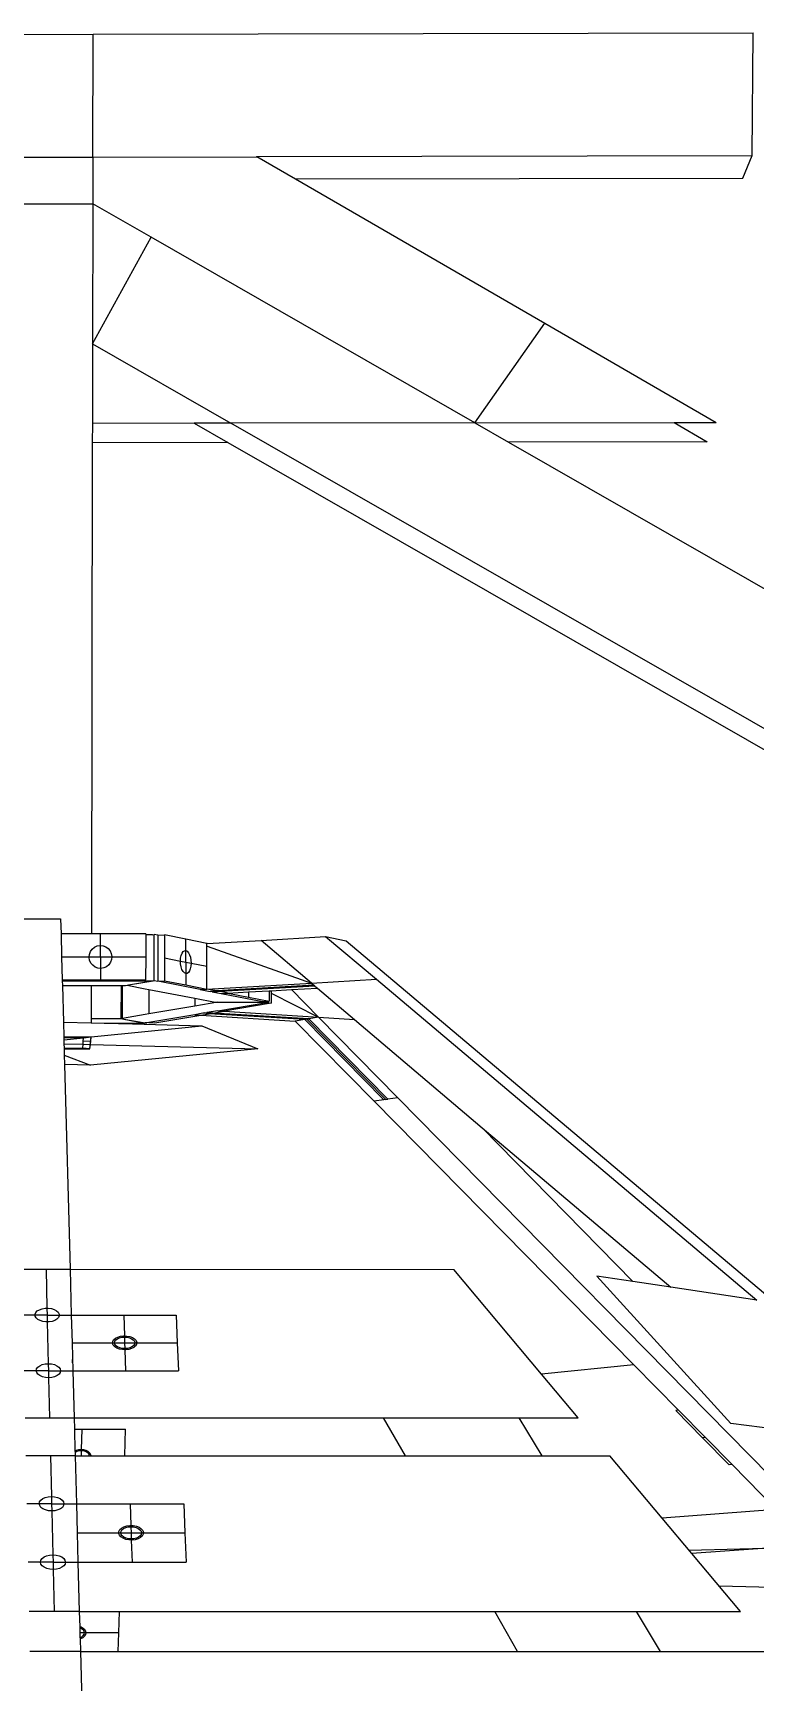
# Model space of a CAD drawing. Extents: x -61 to 68, y -78 to 75.
# Drawn here: x 3.47 to 21.84, y 33.08 to 75.04 of the extents above; entities that cross this region are included whole.
import ezdxf

# ---------------------------------------------------------------- set-up
doc = ezdxf.new("R2010")
doc.units = 0
doc.header["$MEASUREMENT"] = 0
doc.layers.get('0').update_dxf_attribs({"linetype": 'CONTINUOUS'})

msp = doc.modelspace()

# ---------------------------------------------------------------- linework, layer by layer
for p, q in [((1.949, 75.003), (4.999, 75.009)), ((4.993, 71.886), (4.999, 75.009)), ((4.999, 75.009), (21.788, 75.043)), ((21.761, 71.927), (21.788, 75.043)), ((1.947, 71.88), (4.993, 71.886)), ((4.993, 71.886), (4.991, 70.7)), ((4.993, 71.886), (9.152, 71.894)), ((9.152, 71.894), (9.162, 71.903)), ((9.152, 71.894), (9.162, 71.894)), ((9.162, 71.903), (21.761, 71.927)), ((9.162, 71.903), (10.152, 71.33)), ((21.527, 71.351), (21.761, 71.927)), ((10.152, 71.33), (21.527, 71.351)), ((10.152, 71.33), (16.494, 67.656)), ((1.946, 70.694), (4.991, 70.7)), ((4.991, 70.7), (4.984, 67.13)), ((6.48, 69.846), (4.991, 70.7)), ((4.984, 67.13), (6.48, 69.846)), ((14.709, 65.125), (6.48, 69.846)), ((14.709, 65.125), (16.494, 67.656)), ((16.494, 67.656), (20.846, 65.135)), ((4.984, 67.13), (4.98, 65.109)), ((4.984, 67.13), (8.501, 65.115)), ((4.98, 65.109), (4.979, 64.618)), ((7.573, 65.113), (4.98, 65.109)), ((8.501, 65.115), (7.573, 65.113)), ((7.573, 65.113), (8.428, 64.623)), ((14.709, 65.125), (8.501, 65.115)), ((53.904, 39.1), (8.501, 65.115)), ((14.709, 65.125), (19.777, 65.133)), ((14.709, 65.125), (15.563, 64.635)), ((19.777, 65.133), (20.846, 65.135)), ((19.777, 65.133), (20.623, 64.643)), ((8.428, 64.623), (4.979, 64.618)), ((8.428, 64.623), (53.285, 38.926)), ((20.623, 64.643), (15.563, 64.635)), ((15.563, 64.635), (52.838, 43.253)), ((4.979, 64.618), (4.954, 52.118)), ((3.005, 52.5), (4.173, 52.5)), ((4.173, 52.5), (4.183, 52.118)), ((4.954, 52.118), (4.183, 52.118)), ((4.183, 52.118), (4.199, 51.533)), ((5.187, 52.118), (4.954, 52.118)), ((5.186, 51.824), (5.187, 52.118)), ((6.338, 52.117), (5.187, 52.118)), ((6.338, 52.096), (6.337, 51.532)), ((6.338, 52.117), (6.338, 52.096)), ((6.513, 52.096), (6.338, 52.096)), ((6.513, 52.096), (6.553, 52.103)), ((6.55, 50.934), (6.553, 52.103)), ((6.646, 52.084), (6.553, 52.103)), ((6.646, 52.084), (6.643, 50.916)), ((6.646, 52.084), (6.815, 52.095)), ((6.815, 52.095), (6.814, 51.511)), ((7.358, 51.984), (6.815, 52.095)), ((9.273, 51.952), (10.915, 52.054)), ((10.915, 52.054), (11.44, 51.943)), ((10.915, 52.054), (12.206, 50.964)), ((4.905, 51.598), (4.932, 51.67)), ((4.932, 51.67), (4.975, 51.732)), ((4.975, 51.732), (5.034, 51.781)), ((5.034, 51.781), (5.102, 51.812)), ((5.102, 51.812), (5.176, 51.825)), ((5.176, 51.825), (5.186, 51.824)), ((5.186, 51.533), (5.186, 51.824)), ((5.186, 51.824), (5.251, 51.818)), ((5.251, 51.818), (5.321, 51.791)), ((5.321, 51.791), (5.382, 51.747)), ((5.382, 51.747), (5.43, 51.688)), ((5.43, 51.688), (5.461, 51.618)), ((5.461, 51.618), (5.473, 51.543)), ((7.239, 51.571), (7.261, 51.627)), ((7.261, 51.627), (7.289, 51.668)), ((7.289, 51.668), (7.322, 51.691)), ((7.322, 51.691), (7.357, 51.693)), ((7.356, 51.403), (7.357, 51.693)), ((7.357, 51.693), (7.358, 51.984)), ((7.357, 51.693), (7.392, 51.677)), ((7.896, 51.875), (7.358, 51.984)), ((7.392, 51.677), (7.424, 51.641)), ((7.424, 51.641), (7.452, 51.589)), ((7.894, 51.295), (7.896, 51.805)), ((7.899, 51.874), (7.896, 51.875)), ((7.896, 51.805), (7.896, 51.875)), ((7.898, 51.805), (10.555, 50.866)), ((7.899, 51.874), (9.273, 51.952)), ((10.555, 50.866), (9.273, 51.952)), ((11.44, 51.943), (22.378, 42.722)), ((4.199, 51.533), (4.899, 51.533)), ((4.199, 51.533), (4.214, 50.949)), ((4.898, 51.522), (4.899, 51.533)), ((4.91, 51.447), (4.898, 51.522)), ((4.899, 51.533), (4.905, 51.598)), ((4.899, 51.533), (5.186, 51.533)), ((4.941, 51.378), (4.91, 51.447)), ((4.989, 51.319), (4.941, 51.378)), ((5.05, 51.275), (4.989, 51.319)), ((5.12, 51.248), (5.05, 51.275)), ((5.185, 51.242), (5.12, 51.248)), ((5.185, 51.242), (5.184, 50.948)), ((5.186, 51.533), (5.185, 51.242)), ((5.195, 51.241), (5.185, 51.242)), ((5.186, 51.533), (5.472, 51.533)), ((5.269, 51.253), (5.195, 51.241)), ((5.338, 51.285), (5.269, 51.253)), ((5.396, 51.333), (5.338, 51.285)), ((5.439, 51.396), (5.396, 51.333)), ((5.466, 51.467), (5.439, 51.396)), ((5.472, 51.533), (5.466, 51.467)), ((5.473, 51.543), (5.472, 51.533)), ((5.472, 51.533), (6.337, 51.532)), ((6.337, 51.532), (6.335, 50.948)), ((6.814, 51.511), (6.812, 50.927)), ((6.814, 51.511), (7.221, 51.429)), ((7.221, 51.429), (7.226, 51.504)), ((7.221, 51.429), (7.356, 51.403)), ((7.225, 51.353), (7.221, 51.429)), ((7.238, 51.28), (7.225, 51.353)), ((7.226, 51.504), (7.239, 51.571)), ((7.26, 51.216), (7.238, 51.28)), ((7.288, 51.164), (7.26, 51.216)), ((7.356, 51.403), (7.355, 51.112)), ((7.356, 51.403), (7.491, 51.376)), ((7.472, 51.234), (7.451, 51.178)), ((7.452, 51.589), (7.473, 51.525)), ((7.486, 51.301), (7.472, 51.234)), ((7.473, 51.525), (7.487, 51.452)), ((7.491, 51.376), (7.486, 51.301)), ((7.487, 51.452), (7.491, 51.376)), ((7.491, 51.376), (7.894, 51.295)), ((7.892, 50.716), (7.894, 51.295)), ((4.214, 50.949), (5.184, 50.948)), ((4.214, 50.949), (4.215, 50.928)), ((4.215, 50.928), (6.33, 50.927)), ((4.215, 50.928), (4.218, 50.807)), ((4.218, 50.807), (4.951, 50.807)), ((4.218, 50.807), (4.243, 49.873)), ((4.951, 50.807), (4.95, 49.958)), ((4.951, 50.807), (5.718, 50.807)), ((5.184, 50.948), (6.335, 50.948)), ((5.716, 49.964), (5.718, 50.807)), ((5.718, 50.807), (5.749, 50.807)), ((5.747, 49.969), (5.749, 50.807)), ((5.749, 50.807), (5.827, 50.807)), ((5.827, 50.807), (5.864, 50.813)), ((5.864, 50.813), (5.899, 50.819)), ((5.864, 50.813), (6.326, 50.724)), ((5.899, 50.819), (6.526, 50.927)), ((5.899, 50.819), (6.51, 50.927)), ((6.33, 50.927), (6.335, 50.948)), ((6.33, 50.927), (6.51, 50.927)), ((6.51, 50.927), (6.55, 50.934)), ((6.51, 50.927), (6.526, 50.927)), ((6.55, 50.934), (6.643, 50.916)), ((6.643, 50.916), (6.812, 50.927)), ((7.724, 50.706), (6.643, 50.916)), ((6.812, 50.927), (7.354, 50.821)), ((7.32, 51.128), (7.288, 51.164)), ((7.355, 51.112), (7.32, 51.128)), ((7.355, 51.112), (7.354, 50.821)), ((7.354, 50.821), (7.892, 50.716)), ((7.39, 51.115), (7.355, 51.112)), ((7.423, 51.137), (7.39, 51.115)), ((7.451, 51.178), (7.423, 51.137)), ((7.894, 50.716), (10.555, 50.866)), ((10.618, 50.813), (8.147, 50.666)), ((10.631, 50.802), (8.192, 50.658)), ((10.643, 50.792), (8.236, 50.649)), ((10.555, 50.866), (12.206, 50.964)), ((10.555, 50.866), (10.618, 50.813)), ((10.618, 50.813), (10.631, 50.802)), ((10.631, 50.802), (10.643, 50.792)), ((10.643, 50.792), (10.704, 50.74)), ((12.206, 50.964), (21.887, 42.796)), ((6.326, 50.724), (6.417, 50.706)), ((6.417, 50.706), (6.415, 50.082)), ((6.417, 50.706), (7.584, 50.482)), ((7.584, 50.482), (7.583, 50.28)), ((8.175, 50.381), (7.583, 50.28)), ((7.584, 50.482), (8.108, 50.381)), ((7.724, 50.706), (7.892, 50.716)), ((7.724, 50.706), (7.98, 50.656)), ((7.894, 50.716), (7.892, 50.716)), ((8.147, 50.666), (7.894, 50.716)), ((8.147, 50.666), (7.98, 50.656)), ((8.024, 50.648), (7.98, 50.656)), ((8.192, 50.658), (8.024, 50.648)), ((8.024, 50.648), (8.069, 50.639)), ((8.236, 50.649), (8.069, 50.639)), ((8.069, 50.639), (8.258, 50.602)), ((8.108, 50.381), (8.175, 50.381)), ((8.192, 50.658), (8.147, 50.666)), ((8.173, 50.163), (9.369, 50.364)), ((8.175, 50.381), (9.396, 50.381)), ((8.236, 50.649), (8.192, 50.658)), ((8.426, 50.612), (8.236, 50.649)), ((8.258, 50.602), (8.426, 50.612)), ((8.258, 50.602), (9.314, 50.397)), ((9.527, 50.354), (8.331, 50.153)), ((8.426, 50.612), (8.428, 50.612)), ((8.428, 50.612), (8.956, 50.641)), ((8.428, 50.612), (8.955, 50.509)), ((8.956, 50.641), (8.955, 50.509)), ((8.955, 50.509), (9.48, 50.407)), ((8.956, 50.641), (9.481, 50.671)), ((9.314, 50.397), (9.396, 50.402)), ((9.314, 50.397), (9.396, 50.381)), ((9.472, 50.381), (9.369, 50.364)), ((9.369, 50.364), (9.527, 50.354)), ((9.396, 50.402), (9.472, 50.406)), ((9.396, 50.381), (9.403, 50.379)), ((9.403, 50.379), (9.472, 50.381)), ((9.472, 50.406), (9.48, 50.407)), ((9.472, 50.381), (9.472, 50.406)), ((9.481, 50.671), (9.48, 50.407)), ((9.481, 50.671), (9.529, 50.674)), ((9.528, 50.611), (9.527, 50.354)), ((9.529, 50.674), (9.528, 50.611)), ((9.528, 50.611), (10.736, 49.998)), ((9.529, 50.674), (10.043, 50.702)), ((10.043, 50.702), (10.704, 50.74)), ((10.736, 49.998), (10.043, 50.702)), ((10.704, 50.74), (11.647, 49.942)), ((5.747, 49.958), (4.95, 49.958)), ((4.95, 49.958), (4.95, 49.855)), ((5.747, 49.969), (5.716, 49.964)), ((5.716, 49.964), (5.747, 49.958)), ((6.324, 50.067), (5.747, 49.969)), ((5.747, 49.958), (5.779, 49.952)), ((5.779, 49.952), (6.324, 49.852)), ((5.779, 49.952), (6.316, 49.851)), ((6.415, 50.082), (6.324, 50.067)), ((7.583, 50.28), (6.415, 50.082)), ((7.583, 50.063), (6.415, 49.867)), ((6.571, 49.858), (7.738, 50.054)), ((7.793, 50.099), (7.583, 50.063)), ((7.583, 50.063), (7.738, 50.054)), ((7.74, 50.054), (7.738, 50.054)), ((7.74, 50.054), (7.95, 50.089)), ((7.74, 50.054), (10.139, 49.9)), ((7.842, 50.107), (7.793, 50.099)), ((7.95, 50.089), (7.793, 50.099)), ((7.842, 50.107), (7.891, 50.115)), ((7.999, 50.097), (7.842, 50.107)), ((8.173, 50.163), (7.891, 50.115)), ((8.048, 50.106), (7.891, 50.115)), ((7.95, 50.089), (7.999, 50.097)), ((10.387, 49.94), (7.95, 50.089)), ((7.999, 50.097), (8.048, 50.106)), ((10.437, 49.949), (7.999, 50.097)), ((8.048, 50.106), (8.329, 50.153)), ((10.486, 49.957), (8.048, 50.106)), ((8.173, 50.163), (8.329, 50.153)), ((8.329, 50.153), (8.331, 50.153)), ((8.331, 50.153), (10.736, 49.998)), ((10.387, 49.94), (10.139, 49.9)), ((10.437, 49.949), (10.387, 49.94)), ((10.387, 49.94), (12.397, 47.898)), ((10.437, 49.949), (10.486, 49.957)), ((10.437, 49.949), (12.447, 47.906)), ((10.736, 49.998), (10.486, 49.957)), ((10.486, 49.957), (12.497, 47.913)), ((10.736, 49.998), (12.748, 47.951)), ((10.736, 49.998), (11.647, 49.942)), ((11.647, 49.942), (14.899, 47.188)), ((4.243, 49.873), (4.254, 49.496)), ((4.243, 49.873), (4.95, 49.855)), ((4.949, 49.497), (7.769, 49.78)), ((4.95, 49.855), (5.284, 49.846)), ((5.284, 49.846), (6.171, 49.845)), ((5.284, 49.846), (6.003, 49.827)), ((6.166, 49.827), (6.003, 49.827)), ((6.003, 49.827), (7.769, 49.78)), ((6.171, 49.845), (6.166, 49.827)), ((6.359, 49.845), (6.171, 49.845)), ((6.324, 49.852), (6.316, 49.851)), ((6.359, 49.858), (6.324, 49.852)), ((6.324, 49.852), (6.359, 49.845)), ((6.415, 49.867), (6.359, 49.858)), ((6.359, 49.845), (6.359, 49.858)), ((6.415, 49.867), (6.571, 49.858)), ((7.769, 49.78), (9.19, 49.196)), ((12.147, 47.861), (10.139, 49.9)), ((4.254, 49.496), (4.949, 49.497)), ((4.254, 49.496), (4.254, 49.477)), ((4.758, 49.477), (4.254, 49.477)), ((4.254, 49.477), (4.255, 49.427)), ((4.255, 49.427), (4.758, 49.477)), ((4.255, 49.427), (4.258, 49.323)), ((4.258, 49.323), (4.743, 49.31)), ((4.258, 49.323), (4.261, 49.214)), ((4.261, 49.214), (4.734, 49.215)), ((4.261, 49.214), (4.262, 49.196)), ((4.262, 49.196), (4.919, 49.197)), ((4.262, 49.196), (4.266, 49.03)), ((4.734, 49.215), (4.743, 49.31)), ((4.919, 49.197), (4.734, 49.215)), ((4.743, 49.31), (4.75, 49.381)), ((4.743, 49.31), (4.93, 49.306)), ((4.75, 49.381), (4.758, 49.477)), ((4.938, 49.386), (4.75, 49.381)), ((4.758, 49.477), (4.949, 49.497)), ((4.919, 49.197), (4.949, 49.497)), ((4.919, 49.197), (4.93, 49.306)), ((9.19, 49.196), (4.929, 48.78)), ((4.93, 49.306), (4.938, 49.386)), ((4.93, 49.306), (9.19, 49.196)), ((4.938, 49.386), (4.949, 49.497)), ((4.266, 49.03), (4.929, 48.78)), ((4.266, 49.03), (4.272, 48.796)), ((4.929, 48.78), (4.272, 48.796)), ((4.272, 48.796), (4.413, 43.584)), ((12.397, 47.898), (12.147, 47.861)), ((18.752, 41.156), (12.147, 47.861)), ((12.447, 47.906), (12.397, 47.898)), ((12.447, 47.906), (12.497, 47.913)), ((12.748, 47.951), (12.497, 47.913)), ((12.748, 47.951), (23.953, 36.555)), ((14.899, 47.188), (18.732, 43.275)), ((14.899, 47.188), (19.695, 43.129)), ((3.19, 43.584), (3.801, 43.584)), ((3.801, 43.584), (4.413, 43.584)), ((3.801, 43.584), (3.825, 42.594)), ((4.413, 43.584), (4.444, 42.419)), ((4.413, 43.584), (14.174, 43.581)), ((16.407, 40.917), (14.174, 43.581)), ((21.219, 39.661), (17.817, 43.413)), ((18.732, 43.275), (17.817, 43.413)), ((19.695, 43.129), (18.732, 43.275)), ((21.887, 42.796), (19.695, 43.129)), ((3.524, 42.42), (3.214, 42.42)), ((3.523, 42.439), (3.541, 42.484)), ((3.524, 42.42), (3.523, 42.439)), ((3.829, 42.42), (3.524, 42.42)), ((3.525, 42.393), (3.524, 42.42)), ((3.549, 42.349), (3.525, 42.393)), ((3.541, 42.484), (3.579, 42.524)), ((3.579, 42.524), (3.634, 42.557)), ((3.634, 42.557), (3.702, 42.58)), ((3.702, 42.58), (3.779, 42.593)), ((3.779, 42.593), (3.825, 42.594)), ((3.825, 42.594), (3.829, 42.42)), ((3.825, 42.594), (3.859, 42.594)), ((3.829, 42.42), (3.833, 42.245)), ((3.829, 42.42), (4.134, 42.419)), ((3.859, 42.594), (3.937, 42.583)), ((3.937, 42.583), (4.008, 42.561)), ((4.008, 42.561), (4.067, 42.529)), ((4.067, 42.529), (4.109, 42.49)), ((4.109, 42.49), (4.132, 42.446)), ((4.135, 42.4), (4.117, 42.355)), ((4.132, 42.446), (4.134, 42.419)), ((4.134, 42.419), (4.444, 42.419)), ((4.134, 42.419), (4.135, 42.4)), ((4.444, 42.419), (5.778, 42.419)), ((4.444, 42.419), (4.463, 41.714)), ((5.778, 42.419), (5.795, 41.889)), ((5.778, 42.419), (7.111, 42.419)), ((7.111, 42.419), (7.139, 41.714)), ((3.591, 42.31), (3.549, 42.349)), ((3.65, 42.278), (3.591, 42.31)), ((3.721, 42.256), (3.65, 42.278)), ((3.799, 42.245), (3.721, 42.256)), ((3.833, 42.245), (3.799, 42.245)), ((3.879, 42.246), (3.833, 42.245)), ((3.833, 42.245), (3.858, 41.182)), ((3.956, 42.258), (3.879, 42.246)), ((4.024, 42.282), (3.956, 42.258)), ((4.079, 42.315), (4.024, 42.282)), ((4.117, 42.355), (4.079, 42.315)), ((4.463, 41.714), (5.495, 41.714)), ((4.463, 41.714), (4.482, 41.004)), ((5.494, 41.702), (5.495, 41.714)), ((5.511, 41.657), (5.494, 41.702)), ((5.495, 41.714), (5.497, 41.748)), ((5.495, 41.714), (5.544, 41.714)), ((5.497, 41.748), (5.522, 41.792)), ((5.548, 41.615), (5.511, 41.657)), ((5.522, 41.792), (5.565, 41.83)), ((5.544, 41.714), (5.552, 41.752)), ((5.554, 41.676), (5.544, 41.714)), ((5.544, 41.714), (5.801, 41.714)), ((5.602, 41.581), (5.548, 41.615)), ((5.552, 41.752), (5.576, 41.788)), ((5.581, 41.64), (5.554, 41.676)), ((5.565, 41.83), (5.625, 41.861)), ((5.576, 41.788), (5.616, 41.818)), ((5.623, 41.61), (5.581, 41.64)), ((5.67, 41.555), (5.602, 41.581)), ((5.616, 41.818), (5.668, 41.841)), ((5.677, 41.586), (5.623, 41.61)), ((5.625, 41.861), (5.696, 41.881)), ((5.668, 41.841), (5.73, 41.856)), ((5.747, 41.54), (5.67, 41.555)), ((5.739, 41.571), (5.677, 41.586)), ((5.696, 41.881), (5.775, 41.89)), ((5.73, 41.856), (5.796, 41.861)), ((5.806, 41.566), (5.739, 41.571)), ((5.775, 41.89), (5.795, 41.889)), ((5.795, 41.889), (5.855, 41.887)), ((5.795, 41.889), (5.796, 41.861)), ((5.796, 41.861), (5.863, 41.856)), ((5.796, 41.861), (5.801, 41.714)), ((5.801, 41.714), (5.806, 41.566)), ((5.801, 41.714), (6.059, 41.714)), ((5.873, 41.571), (5.806, 41.566)), ((5.806, 41.566), (5.807, 41.538)), ((5.907, 41.546), (5.828, 41.537)), ((5.855, 41.887), (5.932, 41.872)), ((5.863, 41.856), (5.926, 41.841)), ((5.934, 41.586), (5.873, 41.571)), ((5.978, 41.567), (5.907, 41.546)), ((5.926, 41.841), (5.98, 41.818)), ((5.932, 41.872), (6, 41.847)), ((5.987, 41.609), (5.934, 41.586)), ((6.038, 41.597), (5.978, 41.567)), ((5.98, 41.818), (6.022, 41.787)), ((6.027, 41.64), (5.987, 41.609)), ((6, 41.847), (6.054, 41.812)), ((6.022, 41.787), (6.049, 41.752)), ((6.051, 41.676), (6.027, 41.64)), ((6.081, 41.636), (6.038, 41.597)), ((6.049, 41.752), (6.059, 41.714)), ((6.059, 41.714), (6.051, 41.676)), ((6.054, 41.812), (6.092, 41.771)), ((6.059, 41.714), (6.108, 41.714)), ((6.105, 41.679), (6.081, 41.636)), ((6.092, 41.771), (6.109, 41.725)), ((6.108, 41.714), (6.105, 41.679)), ((6.109, 41.725), (6.108, 41.714)), ((6.108, 41.714), (7.139, 41.714)), ((7.139, 41.714), (7.168, 41.003)), ((3.592, 41.093), (3.641, 41.13)), ((3.641, 41.13), (3.704, 41.158)), ((3.704, 41.158), (3.778, 41.176)), ((3.778, 41.176), (3.858, 41.182)), ((3.858, 41.182), (3.939, 41.176)), ((3.858, 41.182), (3.863, 41.004)), ((3.939, 41.176), (4.014, 41.158)), ((4.014, 41.158), (4.079, 41.13)), ((4.079, 41.13), (4.129, 41.093)), ((4.477, 41.206), (4.48, 41.379)), ((5.807, 41.538), (5.747, 41.54)), ((5.828, 41.537), (5.807, 41.538)), ((5.807, 41.538), (5.825, 41.003)), ((18.752, 41.156), (16.407, 40.917)), ((19.893, 39.998), (18.752, 41.156)), ((3.553, 41.004), (3.243, 41.004)), ((3.553, 41.004), (3.562, 41.05)), ((3.863, 41.004), (3.553, 41.004)), ((3.564, 40.958), (3.553, 41.004)), ((3.562, 41.05), (3.592, 41.093)), ((3.596, 40.915), (3.564, 40.958)), ((3.646, 40.878), (3.596, 40.915)), ((3.711, 40.849), (3.646, 40.878)), ((3.786, 40.832), (3.711, 40.849)), ((3.867, 40.825), (3.786, 40.832)), ((3.863, 41.004), (3.867, 40.825)), ((3.863, 41.004), (4.173, 41.004)), ((3.947, 40.832), (3.867, 40.825)), ((3.867, 40.825), (3.891, 39.808)), ((4.021, 40.849), (3.947, 40.832)), ((4.085, 40.878), (4.021, 40.849)), ((4.133, 40.915), (4.085, 40.878)), ((4.129, 41.093), (4.161, 41.05)), ((4.163, 40.958), (4.133, 40.915)), ((4.161, 41.05), (4.173, 41.004)), ((4.173, 41.004), (4.163, 40.958)), ((4.173, 41.004), (4.482, 41.004)), ((4.482, 41.004), (4.515, 39.808)), ((4.482, 41.004), (5.825, 41.003)), ((5.825, 41.003), (7.168, 41.003)), ((17.338, 39.806), (16.407, 40.917)), ((19.893, 39.998), (19.821, 39.991)), ((19.821, 39.991), (20.502, 39.3)), ((20.574, 39.306), (19.893, 39.998)), ((3.267, 39.809), (3.891, 39.808)), ((3.891, 39.808), (4.515, 39.808)), ((4.515, 39.808), (4.523, 39.514)), ((4.515, 39.808), (12.388, 39.807)), ((4.523, 39.514), (4.712, 39.514)), ((4.523, 39.514), (4.538, 38.956)), ((4.712, 39.514), (4.697, 38.995)), ((4.712, 39.514), (5.827, 39.514)), ((5.805, 38.841), (5.827, 39.514)), ((12.942, 38.84), (12.388, 39.807)), ((12.388, 39.807), (15.834, 39.806)), ((16.42, 38.839), (15.834, 39.806)), ((15.834, 39.806), (17.338, 39.806)), ((22.417, 39.512), (21.219, 39.661)), ((20.574, 39.306), (20.502, 39.3)), ((20.502, 39.3), (21.18, 38.612)), ((21.253, 38.618), (20.574, 39.306)), ((3.914, 38.842), (3.287, 38.842)), ((4.541, 38.841), (3.914, 38.842)), ((3.914, 38.842), (3.939, 37.804)), ((4.568, 38.972), (4.538, 38.956)), ((4.538, 38.956), (4.539, 38.919)), ((4.544, 38.924), (4.539, 38.919)), ((4.539, 38.919), (4.541, 38.841)), ((4.541, 38.841), (4.574, 37.619)), ((4.541, 38.841), (4.693, 38.841)), ((4.589, 38.947), (4.544, 38.924)), ((4.631, 38.989), (4.568, 38.972)), ((4.641, 38.961), (4.589, 38.947)), ((4.697, 38.995), (4.631, 38.989)), ((4.696, 38.966), (4.641, 38.961)), ((4.696, 38.966), (4.693, 38.841)), ((4.693, 38.841), (4.903, 38.841)), ((4.697, 38.995), (4.696, 38.966)), ((4.752, 38.961), (4.696, 38.966)), ((4.764, 38.989), (4.697, 38.995)), ((4.803, 38.947), (4.752, 38.961)), ((4.825, 38.972), (4.764, 38.989)), ((4.847, 38.924), (4.803, 38.947)), ((4.877, 38.944), (4.825, 38.972)), ((4.88, 38.894), (4.847, 38.924)), ((4.917, 38.909), (4.877, 38.944)), ((4.9, 38.86), (4.88, 38.894)), ((4.903, 38.841), (4.9, 38.86)), ((4.903, 38.841), (4.946, 38.841)), ((4.942, 38.867), (4.917, 38.909)), ((4.946, 38.841), (4.942, 38.867)), ((4.946, 38.841), (5.805, 38.841)), ((5.805, 38.841), (12.942, 38.84)), ((12.942, 38.84), (16.42, 38.839)), ((16.42, 38.839), (18.148, 38.839)), ((19.479, 37.252), (18.148, 38.839)), ((21.253, 38.618), (21.18, 38.612)), ((22.377, 37.476), (21.253, 38.618)), ((3.717, 37.75), (3.782, 37.779)), ((3.782, 37.779), (3.857, 37.798)), ((3.857, 37.798), (3.939, 37.804)), ((3.939, 37.804), (4.02, 37.798)), ((3.939, 37.804), (3.943, 37.62)), ((4.02, 37.798), (4.097, 37.779)), ((4.097, 37.779), (4.163, 37.75)), ((3.628, 37.62), (3.313, 37.62)), ((3.628, 37.62), (3.638, 37.667)), ((3.943, 37.62), (3.628, 37.62)), ((3.64, 37.572), (3.628, 37.62)), ((3.638, 37.667), (3.668, 37.712)), ((3.672, 37.527), (3.64, 37.572)), ((3.668, 37.712), (3.717, 37.75)), ((3.723, 37.489), (3.672, 37.527)), ((3.789, 37.46), (3.723, 37.489)), ((3.866, 37.441), (3.789, 37.46)), ((3.948, 37.435), (3.866, 37.441)), ((3.943, 37.62), (3.948, 37.435)), ((3.943, 37.62), (4.258, 37.62)), ((4.029, 37.441), (3.948, 37.435)), ((3.948, 37.435), (3.974, 36.32)), ((4.105, 37.46), (4.029, 37.441)), ((4.169, 37.489), (4.105, 37.46)), ((4.163, 37.75), (4.214, 37.712)), ((4.218, 37.527), (4.169, 37.489)), ((4.214, 37.712), (4.246, 37.667)), ((4.249, 37.572), (4.218, 37.527)), ((4.246, 37.667), (4.258, 37.62)), ((4.258, 37.62), (4.249, 37.572)), ((4.258, 37.62), (4.574, 37.619)), ((4.574, 37.619), (5.94, 37.619)), ((4.574, 37.619), (4.594, 36.879)), ((5.94, 37.619), (5.958, 37.063)), ((5.94, 37.619), (7.305, 37.619)), ((7.305, 37.619), (7.336, 36.879)), ((22.377, 37.476), (19.479, 37.252)), ((5.653, 36.915), (5.678, 36.961)), ((5.678, 36.961), (5.723, 37.001)), ((5.709, 36.919), (5.734, 36.956)), ((5.723, 37.001), (5.784, 37.033)), ((5.734, 36.956), (5.775, 36.988)), ((5.775, 36.988), (5.828, 37.013)), ((5.784, 37.033), (5.857, 37.055)), ((5.828, 37.013), (5.891, 37.028)), ((5.857, 37.055), (5.937, 37.064)), ((5.891, 37.028), (5.959, 37.034)), ((5.937, 37.064), (5.958, 37.063)), ((5.958, 37.063), (6.02, 37.061)), ((5.958, 37.063), (5.959, 37.034)), ((5.959, 37.034), (6.028, 37.028)), ((5.959, 37.034), (5.965, 36.879)), ((6.02, 37.061), (6.099, 37.045)), ((6.028, 37.028), (6.092, 37.013)), ((6.092, 37.013), (6.147, 36.988)), ((6.099, 37.045), (6.168, 37.019)), ((6.147, 36.988), (6.19, 36.956)), ((6.168, 37.019), (6.224, 36.982)), ((6.19, 36.956), (6.218, 36.919)), ((6.224, 36.982), (6.262, 36.939)), ((6.262, 36.939), (6.28, 36.891)), ((20.234, 36.35), (19.479, 37.252)), ((4.594, 36.879), (5.65, 36.879)), ((4.594, 36.879), (4.614, 36.133)), ((4.608, 36.346), (4.611, 36.52)), ((5.649, 36.867), (5.65, 36.879)), ((5.667, 36.819), (5.649, 36.867)), ((5.65, 36.879), (5.653, 36.915)), ((5.65, 36.879), (5.701, 36.879)), ((5.705, 36.776), (5.667, 36.819)), ((5.701, 36.879), (5.709, 36.919)), ((5.711, 36.839), (5.701, 36.879)), ((5.701, 36.879), (5.965, 36.879)), ((5.761, 36.739), (5.705, 36.776)), ((5.739, 36.801), (5.711, 36.839)), ((5.782, 36.769), (5.739, 36.801)), ((5.83, 36.712), (5.761, 36.739)), ((5.837, 36.745), (5.782, 36.769)), ((5.909, 36.697), (5.83, 36.712)), ((5.901, 36.729), (5.837, 36.745)), ((5.97, 36.724), (5.901, 36.729)), ((5.971, 36.694), (5.909, 36.697)), ((5.965, 36.879), (5.97, 36.724)), ((5.965, 36.879), (6.228, 36.879)), ((6.038, 36.729), (5.97, 36.724)), ((5.97, 36.724), (5.971, 36.694)), ((5.992, 36.693), (5.971, 36.694)), ((5.971, 36.694), (5.99, 36.133)), ((6.073, 36.703), (5.992, 36.693)), ((6.101, 36.745), (6.038, 36.729)), ((6.146, 36.724), (6.073, 36.703)), ((6.155, 36.769), (6.101, 36.745)), ((6.207, 36.756), (6.146, 36.724)), ((6.196, 36.801), (6.155, 36.769)), ((6.221, 36.839), (6.196, 36.801)), ((6.251, 36.797), (6.207, 36.756)), ((6.218, 36.919), (6.228, 36.879)), ((6.228, 36.879), (6.221, 36.839)), ((6.228, 36.879), (6.279, 36.879)), ((6.276, 36.843), (6.251, 36.797)), ((6.279, 36.879), (6.276, 36.843)), ((6.28, 36.891), (6.279, 36.879)), ((6.279, 36.879), (7.336, 36.879)), ((7.336, 36.879), (7.366, 36.133)), ((20.158, 36.441), (24.048, 36.542)), ((23.272, 36.568), (20.234, 36.35)), ((3.661, 36.133), (3.343, 36.133)), ((3.661, 36.133), (3.671, 36.182)), ((3.979, 36.133), (3.661, 36.133)), ((3.673, 36.085), (3.661, 36.133)), ((3.671, 36.182), (3.701, 36.227)), ((3.701, 36.227), (3.751, 36.266)), ((3.751, 36.266), (3.816, 36.295)), ((3.816, 36.295), (3.892, 36.314)), ((3.892, 36.314), (3.974, 36.32)), ((3.974, 36.32), (4.056, 36.314)), ((3.974, 36.32), (3.979, 36.133)), ((3.979, 36.133), (3.983, 35.946)), ((3.979, 36.133), (4.296, 36.133)), ((4.056, 36.314), (4.133, 36.295)), ((4.133, 36.295), (4.2, 36.266)), ((4.2, 36.266), (4.251, 36.227)), ((4.251, 36.227), (4.284, 36.182)), ((4.284, 36.182), (4.296, 36.133)), ((4.296, 36.133), (4.287, 36.085)), ((4.296, 36.133), (4.614, 36.133)), ((4.614, 36.133), (4.648, 34.878)), ((4.614, 36.133), (5.99, 36.133)), ((5.99, 36.133), (7.366, 36.133)), ((21.47, 34.876), (20.234, 36.35)), ((3.706, 36.04), (3.673, 36.085)), ((3.757, 36.001), (3.706, 36.04)), ((3.824, 35.971), (3.757, 36.001)), ((3.901, 35.952), (3.824, 35.971)), ((3.983, 35.946), (3.901, 35.952)), ((4.065, 35.952), (3.983, 35.946)), ((3.983, 35.946), (4.008, 34.878)), ((4.141, 35.971), (4.065, 35.952)), ((4.206, 36.001), (4.141, 35.971)), ((4.256, 36.04), (4.206, 36.001)), ((4.287, 36.085), (4.256, 36.04)), ((20.922, 35.53), (22.612, 35.484)), ((4.008, 34.878), (3.369, 34.878)), ((4.648, 34.878), (4.008, 34.878)), ((4.648, 34.878), (5.674, 34.878)), ((4.648, 34.878), (4.658, 34.485)), ((5.656, 34.332), (5.674, 34.878)), ((5.674, 34.878), (15.215, 34.876)), ((15.798, 33.861), (15.215, 34.876)), ((15.215, 34.876), (18.82, 34.876)), ((19.435, 33.86), (18.82, 34.876)), ((18.82, 34.876), (21.47, 34.876)), ((4.698, 34.474), (4.658, 34.485)), ((4.658, 34.485), (4.659, 34.455)), ((4.677, 34.451), (4.659, 34.455)), ((4.659, 34.455), (4.662, 34.332)), ((4.72, 34.429), (4.677, 34.451)), ((4.75, 34.448), (4.698, 34.474)), ((4.752, 34.4), (4.72, 34.429)), ((4.789, 34.414), (4.75, 34.448)), ((4.813, 34.374), (4.789, 34.414)), ((4.778, 34.332), (4.662, 34.332)), ((4.662, 34.332), (4.665, 34.212)), ((4.665, 34.212), (4.67, 34.213)), ((4.665, 34.212), (4.666, 34.183)), ((4.666, 34.183), (4.69, 34.189)), ((4.666, 34.183), (4.675, 33.862)), ((4.67, 34.213), (4.714, 34.235)), ((4.69, 34.189), (4.743, 34.215)), ((4.714, 34.235), (4.748, 34.263)), ((4.743, 34.215), (4.784, 34.249)), ((4.748, 34.263), (4.77, 34.296)), ((4.772, 34.367), (4.752, 34.4)), ((4.77, 34.296), (4.778, 34.332)), ((4.778, 34.332), (4.772, 34.367)), ((4.82, 34.332), (4.778, 34.332)), ((4.784, 34.249), (4.81, 34.289)), ((4.81, 34.289), (4.82, 34.332)), ((4.82, 34.332), (4.813, 34.374)), ((5.656, 34.332), (4.82, 34.332)), ((5.64, 33.862), (5.656, 34.332)), ((4.675, 33.862), (3.39, 33.862)), ((4.675, 33.862), (4.709, 32.578)), ((4.675, 33.862), (5.64, 33.862)), ((5.64, 33.862), (15.798, 33.861)), ((15.798, 33.861), (19.435, 33.86)), ((19.435, 33.86), (22.321, 33.86))]:
    msp.add_line(p, q)

doc.saveas('drawing.dxf')
